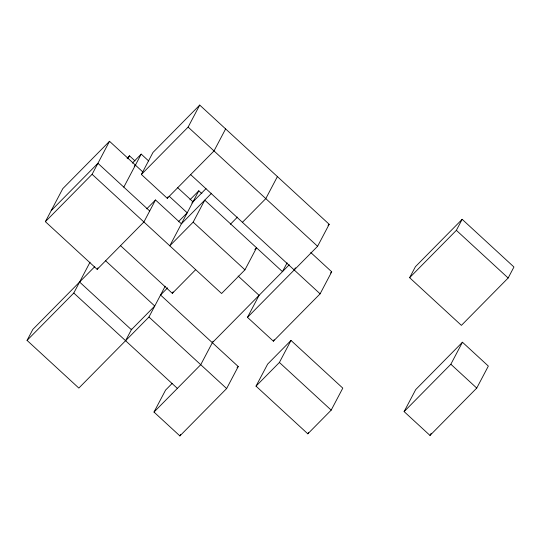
<?xml version="1.0" encoding="UTF-8"?>
<svg xmlns="http://www.w3.org/2000/svg" width="541" height="541" viewBox="0 0 541 541"><rect width="100%" height="100%" fill="white"/><g stroke="black" fill="none" stroke-linecap="round" stroke-linejoin="round"><path stroke-width="0.81" d="M211.578 193.238L181.404 223.812L155.504 199.974L143.899 221.986L97.164 269.35L45.376 221.668L62.783 188.653L109.519 141.289L142.81 171.937M45.376 221.668L92.112 174.303L109.519 141.289M165.194 286.216L148.951 317.026L78.837 388.073L27.05 340.397L32.852 329.388L94.783 266.632M127.906 158.729L129.455 155.794L135 160.9M123.808 187.139L141.215 154.124L148.613 160.934M27.05 340.397L73.792 293.033L90.036 262.216M225.617 128.927L214.013 150.939L167.27 198.304L141.377 174.459L152.981 152.447L199.724 105.082L329.192 224.285L317.587 246.297L247.48 317.344L273.374 341.188L320.11 293.824L331.714 271.812L310.757 252.512M97.164 269.35L97.935 267.883M141.377 174.459L188.119 127.094L199.724 105.082M167.27 198.304L168.048 196.836M201.888 193.637L198.811 190.797L169.793 245.824L193.164 222.141L204.769 200.129L282.456 271.65L287.095 262.845M125.58 340.708L131.767 328.975M120.535 245.668L172.322 293.344L173.093 291.876M277.405 176.609L265.8 198.615L242.429 222.297M167.656 287.826L160.555 295.021L238.236 366.541L226.632 388.553L179.889 435.918L153.996 412.073L165.6 390.061L172.112 383.468M92.112 174.303L221.587 293.506L244.951 269.824L256.556 247.812L254.804 249.59M213.113 341.229L200.738 364.708L153.996 412.073M179.889 435.918L180.667 434.45M247.48 317.344L259.085 295.332L238.121 276.038M294.216 269.979L295.379 267.781M273.374 341.188L274.145 339.721M256.028 386.139L267.633 364.127L291.004 340.445L342.791 388.127L331.187 410.139L307.815 433.821L256.028 386.139L279.399 362.456L291.004 340.445M307.815 433.821L308.586 432.354M409.618 277.695L415.42 266.686L462.163 219.321L513.95 267.004L508.148 278.006L461.405 325.371L409.618 277.695L456.361 230.331L462.163 219.321M404.113 411.606L415.718 389.594L462.454 342.23L488.347 366.074L476.743 388.08L430.007 435.444L404.113 411.606L450.849 364.242L462.454 342.23M430.007 435.444L431.163 433.246M51.179 210.659L97.914 163.294L149.701 210.976M127.088 158.195L129.455 155.794M132.342 163.118L141.215 154.124M134.229 166.324L135.412 165.127M146.746 208.853L155.504 199.974M189.932 199.791L198.811 190.797M191.825 203.003L206.02 188.613M178.327 221.803L187.206 212.809L169.326 196.349M230.371 224.272L237.472 217.076M172.322 293.344L195.693 269.661M212.343 342.696L289.259 264.759M328.029 225.469L329.192 224.285M237.053 367.738L238.236 366.541M330.531 273.009L331.714 271.812M456.361 230.331L508.148 278.006M450.849 364.242L476.743 388.08M188.119 127.094L317.587 246.297M190.642 174.621L320.11 293.824M177.59 187.612L193.009 201.8M193.164 222.141L244.951 269.824M279.399 362.456L331.187 410.139M105.427 260.613L154.753 306.023L131.382 329.706L79.595 282.023M148.951 317.026L226.632 388.553M73.792 293.033L177.367 388.391"/></g></svg>
